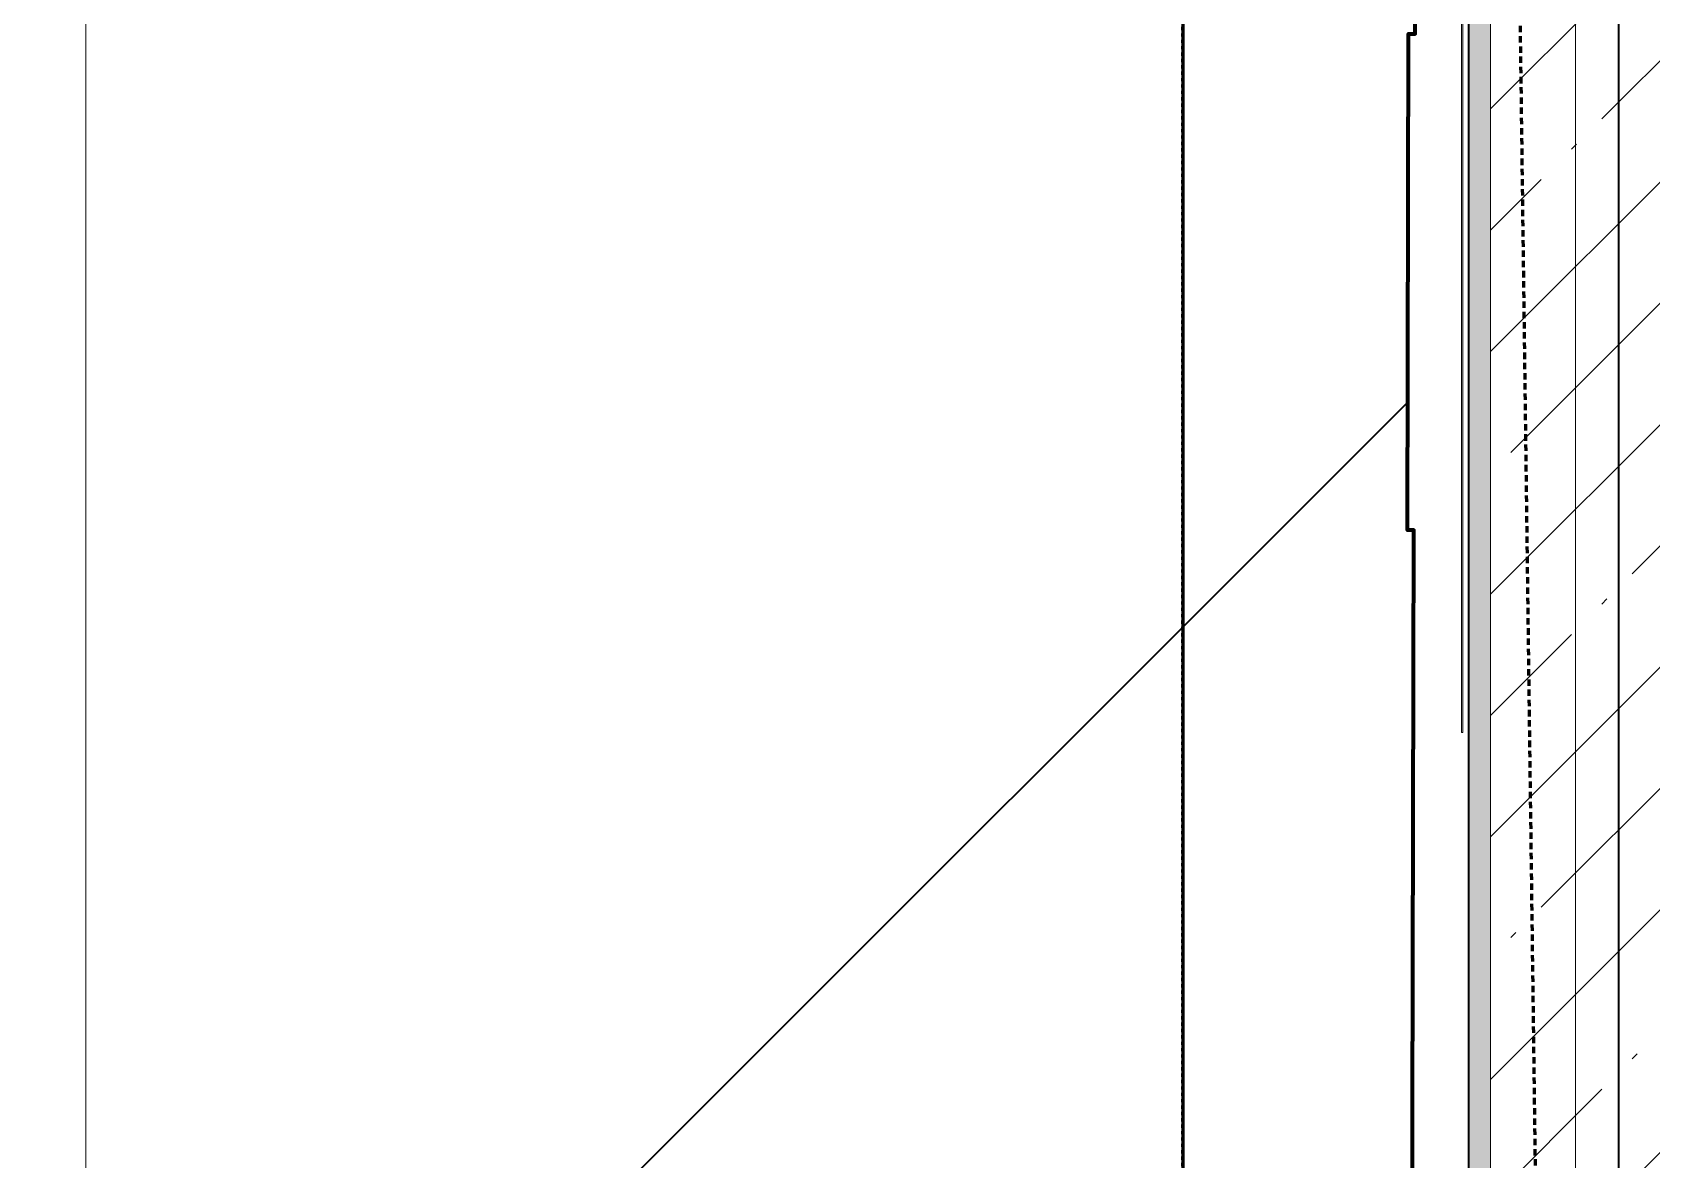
# Model space of a CAD drawing. Header units: millimetres. Extents: x -249154 to 415037, y -45458 to 354837.
# Drawn here: x 105825 to 107346, y 4730 to 5790 of the extents above; entities that cross this region are included whole.
import ezdxf

# ---------------------------------------------------------------- set-up
doc = ezdxf.new("R2010")
doc.units = ezdxf.units.MM
doc.linetypes.add('200_ШТРИХ__ш1_п0_6_', pattern=[320, 200, -120])
doc.linetypes.add('Штрих короткий', pattern=[600, 300, -300])
for name, color, linetype, lineweight in [('0) НЗ Ремонт штукатурка', 6, 'Continuous', 60), ('3)1 шпаклевка', 4, 'Continuous', 35), ('3.4) Ремонт базовой шпаклевки', 6, 'Continuous', 60), ('3.4) Шп. баз 4 в 525 поз 4838м2', 160, 'Continuous', 140), ('3.4) Шп. фин 4 в 529 поз 11227м2', 6, 'Continuous', 140), ('3.5) Ремонт финишной шпаклевки', 3, 'Continuous', 60), ('4) демонтаж НЗ №2', 1, 'Continuous', 35), ('4.1) Дм уборка мусора НЗ 2', 20, 'Continuous', 35), ('549 штукатурка гипсом', 40, 'Continuous', 60), ('A-FLOR', 7, 'Continuous', 9), ('A-GENM-3', 7, 'Continuous', 5), ('I-WALL', 7, 'Continuous', 5), ('Оси', 7, 'Continuous', 9)]:
    doc.layers.add(name, color=color, linetype=linetype, lineweight=lineweight)
doc.layers.add('A-WALL-1', color=9, linetype='Continuous', lineweight=5, true_color=0x808080)
doc.layers.add('A-WALL-FNSH-1', color=9, linetype='Continuous', lineweight=5, true_color=0x808080)

# ---------------------------------------------------------------- blocks, each defined once
blk = doc.blocks.new('Рисунок_горы - Рисунок_горы-31934381-Объем проектирования 1 этажа')
at = {"layer": 'A-GENM-3'}
for p, q in [((107109, 6202.7), (107109, 5509.4)), ((107109, 5509.4), (107109, 5508.9)), ((107109, 5508.9), (107109, 5509.4)), ((107109, 5509.4), (107109, 170.3)), ((107109, 5474.8), (107109, 5481.3)), ((107109, 5410.9), (107109, 5473.2)), ((107109, 5473.2), (107109, 5410.9)), ((107109, 4718.9), (107109, 5335.8)), ((107109, 5202.8), (107109, 5327.3)), ((107109, 5327.3), (107109, 5202.8)), ((107109, 5182.5), (107109, 5181.1)), ((107109, 5181.1), (107109, 5059.9))]:
    blk.add_line(p, q, dxfattribs=at)
for points, knots in [([(107109, 5494.8), (107109, 5494.8), (107109, 5527.7), (107109, 5567.6), (107109, 5608.6)], [0.5, 0.5, 0.5, 0.5, 0.50000001, 0.51610652, 0.51610652, 0.51610652, 0.51610652]), ([(107109, 5508.9), (107109, 5508.9), (107109, 5508.2), (107109, 5507.5), (107109, 5506.8)], [0.1333333333, 0.1333333333, 0.1333333333, 0.1333333333, 0.1333333433, 0.1342484748, 0.1342484748, 0.1342484748, 0.1342484748]), ([(107109, 5473.2), (107109, 5473.2), (107109, 5481.2), (107109, 5486.6), (107109, 5494.8)], [0.46666667, 0.46666667, 0.46666667, 0.46666667, 0.46666668, 0.5, 0.5, 0.5, 0.5]), ([(107109, 5494.8), (107109, 5494.8), (107109, 5486.6), (107109, 5481.2), (107109, 5473.2)], [0.467625899, 0.467625899, 0.467625899, 0.467625899, 0.467625909, 0.474820144, 0.474820144, 0.474820144, 0.474820144]), ([(107109, 5481.3), (107109, 5481.3), (107109, 5481.7), (107109, 5482.1), (107109, 5482.5)], [0.358208955, 0.358208955, 0.358208955, 0.358208955, 0.358208965, 0.359714353, 0.359714353, 0.359714353, 0.359714353]), ([(107109, 5447), (107109, 5447), (107109, 5447.7), (107109, 5448.5), (107109, 5449.4)], [0.328358209, 0.328358209, 0.328358209, 0.328358209, 0.328358219, 0.330155979, 0.330155979, 0.330155979, 0.330155979]), ([(107109, 5400.7), (107109, 5400.7), (107109, 5421.8), (107109, 5424.6), (107109, 5431.1)], [0.313432836, 0.313432836, 0.313432836, 0.313432836, 0.313432846, 0.32329993, 0.32329993, 0.32329993, 0.32329993]), ([(107109, 5412.6), (107109, 5412.6), (107109, 5381.3), (107109, 5348.9), (107109, 5322.1)], [0.16666667, 0.16666667, 0.16666667, 0.16666667, 0.16666668, 0.2, 0.2, 0.2, 0.2]), ([(107109, 5391.1), (107109, 5391.1), (107109, 5399.8), (107109, 5403), (107109, 5410.9)], [0.4, 0.4, 0.4, 0.4, 0.40000001, 0.43333333, 0.43333333, 0.43333333, 0.43333333]), ([(107109, 5410.9), (107109, 5410.9), (107109, 5403), (107109, 5399.8), (107109, 5391.1)], [0.482014388, 0.482014388, 0.482014388, 0.482014388, 0.482014398, 0.489208633, 0.489208633, 0.489208633, 0.489208633]), ([(107109, 5327.3), (107109, 5327.3), (107109, 5345.9), (107109, 5365.8), (107109, 5391.1)], [0.36666667, 0.36666667, 0.36666667, 0.36666667, 0.36666668, 0.4, 0.4, 0.4, 0.4]), ([(107109, 5391.1), (107109, 5391.1), (107109, 5365.8), (107109, 5345.9), (107109, 5327.3)], [0.489208633, 0.489208633, 0.489208633, 0.489208633, 0.489208643, 0.496402878, 0.496402878, 0.496402878, 0.496402878]), ([(107109, 5335.8), (107109, 5335.8), (107109, 5337.2), (107109, 5339), (107109, 5341)], [0.298507463, 0.298507463, 0.298507463, 0.298507463, 0.298507473, 0.300719341, 0.300719341, 0.300719341, 0.300719341]), ([(107109, 5322.1), (107109, 5322.1), (107109, 5294.4), (107109, 5274.4), (107109, 5251.1)], [0.2, 0.2, 0.2, 0.2, 0.20000001, 0.23333333, 0.23333333, 0.23333333, 0.23333333]), ([(107109, 5251.1), (107109, 5251.1), (107109, 5239.5), (107109, 5229.1), (107109, 5217.1)], [0.23333333, 0.23333333, 0.23333333, 0.23333333, 0.23333334, 0.26666667, 0.26666667, 0.26666667, 0.26666667]), ([(107109, 5220.4), (107109, 5220.4), (107109, 5212.9), (107109, 5206.7), (107109, 5201.8)], [0.33333333, 0.33333333, 0.33333333, 0.33333333, 0.33333334, 0.40990975, 0.40990975, 0.40990975, 0.40990975]), ([(107109, 5217.1), (107109, 5217.1), (107109, 5206.1), (107109, 5190), (107109, 5182.5)], [0.26666667, 0.26666667, 0.26666667, 0.26666667, 0.26666668, 0.3, 0.3, 0.3, 0.3]), ([(107109, 5202.8), (107109, 5202.8), (107109, 5190.1), (107109, 5187.2), (107109, 5182.5)], [0.503597122, 0.503597122, 0.503597122, 0.503597122, 0.503597132, 0.510791367, 0.510791367, 0.510791367, 0.510791367]), ([(107109, 5059.9), (107109, 5059.9), (107109, 5048.8), (107109, 5037.4), (107109, 5026.3)], [0.525179856, 0.525179856, 0.525179856, 0.525179856, 0.525179866, 0.529081731, 0.529081731, 0.529081731, 0.529081731]), ([(107109, 5042), (107109, 5042), (107109, 5043.5), (107109, 5044.7), (107109, 5045.8)], [0.25, 0.25, 0.25, 0.25, 0.25000001, 0.26021117, 0.26021117, 0.26021117, 0.26021117]), ([(107109, 4960), (107109, 4960), (107109, 4946.2), (107109, 4933.4), (107109, 4925.2)], [0.25, 0.25, 0.25, 0.25, 0.25, 0.370927, 0.370927, 0.370927, 0.370927]), ([(107109, 4936.1), (107109, 4936.1), (107109, 4917.3), (107109, 4904.1), (107109, 4895.7)], [0.5, 0.5, 0.5, 0.5, 0.50000001, 0.59083144, 0.59083144, 0.59083144, 0.59083144])]:
    blk.add_open_spline(points, degree=3, knots=knots, dxfattribs=at)
for points in [[(107109, 5608.6), (107109, 5567.6), (107109, 5527.7), (107109, 5494.8)], [(107109, 5508.8), (107109, 5508.8), (107109, 5508.8), (107109, 5508.9)], [(107109, 5508.8), (107109, 5508.8), (107109, 5508.8), (107109, 5508.8)], [(107109, 5508.8), (107109, 5508.8), (107109, 5508.8), (107109, 5508.8)], [(107109, 5508.5), (107109, 5508.6), (107109, 5508.7), (107109, 5508.8)], [(107109, 5508.3), (107109, 5508.4), (107109, 5508.5), (107109, 5508.5)], [(107109, 5508.2), (107109, 5508.2), (107109, 5508.3), (107109, 5508.3)], [(107109, 5508.2), (107109, 5508.2), (107109, 5508.2), (107109, 5508.2)], [(107109, 5507.8), (107109, 5507.9), (107109, 5508), (107109, 5508.2)], [(107109, 5507.5), (107109, 5507.6), (107109, 5507.7), (107109, 5507.8)], [(107109, 5507.3), (107109, 5507.3), (107109, 5507.4), (107109, 5507.5)], [(107109, 5507.2), (107109, 5507.2), (107109, 5507.2), (107109, 5507.3)], [(107109, 5506.9), (107109, 5507), (107109, 5507.1), (107109, 5507.2)], [(107109, 5506.9), (107109, 5506.9), (107109, 5506.9), (107109, 5506.9)], [(107109, 5506.9), (107109, 5506.9), (107109, 5506.9), (107109, 5506.9)], [(107109, 5506.8), (107109, 5506.9), (107109, 5506.9), (107109, 5506.9)], [(107109, 5506.8), (107109, 5506.8), (107109, 5506.7), (107109, 5506.7)], [(107109, 5506.8), (107109, 5506.8), (107109, 5506.8), (107109, 5506.8)], [(107109, 5506.6), (107109, 5506.6), (107109, 5506.7), (107109, 5506.8)], [(107109, 5506.7), (107109, 5506.7), (107109, 5506.7), (107109, 5506.6)], [(107109, 5506.7), (107109, 5506.7), (107109, 5506.7), (107109, 5506.7)], [(107109, 5506.6), (107109, 5506.6), (107109, 5506.5), (107109, 5506.4)], [(107109, 5506.6), (107109, 5506.6), (107109, 5506.6), (107109, 5506.6)], [(107109, 5506.3), (107109, 5506.4), (107109, 5506.5), (107109, 5506.6)], [(107109, 5506.4), (107109, 5505.9), (107109, 5505.3), (107109, 5504.8)], [(107109, 5506.3), (107109, 5506.3), (107109, 5506.3), (107109, 5506.3)], [(107109, 5506.2), (107109, 5506.2), (107109, 5506.3), (107109, 5506.3)], [(107109, 5506), (107109, 5506.1), (107109, 5506.1), (107109, 5506.2)], [(107109, 5505.8), (107109, 5505.8), (107109, 5505.9), (107109, 5506)], [(107109, 5505.7), (107109, 5505.7), (107109, 5505.8), (107109, 5505.8)], [(107109, 5505.6), (107109, 5505.7), (107109, 5505.7), (107109, 5505.7)], [(107109, 5505.6), (107109, 5505.6), (107109, 5505.6), (107109, 5505.6)], [(107109, 5504.7), (107109, 5505), (107109, 5505.3), (107109, 5505.6)], [(107109, 5504.8), (107109, 5487.3), (107109, 5463.5), (107109, 5441)], [(107109, 5504.6), (107109, 5504.6), (107109, 5504.7), (107109, 5504.7)], [(107109, 5504.6), (107109, 5504.6), (107109, 5504.6), (107109, 5504.6)], [(107109, 5504.6), (107109, 5504.6), (107109, 5504.6), (107109, 5504.6)], [(107109, 5504.6), (107109, 5504.6), (107109, 5504.6), (107109, 5504.6)], [(107109, 5504.5), (107109, 5504.6), (107109, 5504.6), (107109, 5504.6)], [(107109, 5504.5), (107109, 5504.5), (107109, 5504.5), (107109, 5504.5)], [(107109, 5504.5), (107109, 5504.5), (107109, 5504.5), (107109, 5504.5)], [(107109, 5504.5), (107109, 5504.5), (107109, 5504.5), (107109, 5504.5)], [(107109, 5504.4), (107109, 5504.4), (107109, 5504.4), (107109, 5504.5)], [(107109, 5504.4), (107109, 5504.4), (107109, 5504.4), (107109, 5504.4)], [(107109, 5504.3), (107109, 5504.4), (107109, 5504.4), (107109, 5504.4)], [(107109, 5504.3), (107109, 5504.3), (107109, 5504.3), (107109, 5504.3)], [(107109, 5504.3), (107109, 5504.3), (107109, 5504.3), (107109, 5504.3)], [(107109, 5504.3), (107109, 5504.3), (107109, 5504.3), (107109, 5504.3)], [(107109, 5504.3), (107109, 5504.3), (107109, 5504.3), (107109, 5504.3)], [(107109, 5504.1), (107109, 5504.2), (107109, 5504.2), (107109, 5504.3)], [(107109, 5503.9), (107109, 5504), (107109, 5504), (107109, 5504.1)], [(107109, 5503.8), (107109, 5503.8), (107109, 5503.8), (107109, 5503.9)], [(107109, 5503.6), (107109, 5503.6), (107109, 5503.7), (107109, 5503.8)], [(107109, 5503.6), (107109, 5503.6), (107109, 5503.6), (107109, 5503.6)], [(107109, 5503.3), (107109, 5503.4), (107109, 5503.5), (107109, 5503.6)], [(107109, 5503.2), (107109, 5503.2), (107109, 5503.3), (107109, 5503.3)], [(107109, 5503.2), (107109, 5503.2), (107109, 5503.2), (107109, 5503.2)], [(107109, 5503.1), (107109, 5503.1), (107109, 5503.2), (107109, 5503.2)], [(107109, 5503.1), (107109, 5503.1), (107109, 5503.1), (107109, 5503.1)], [(107109, 5502.6), (107109, 5502.8), (107109, 5502.9), (107109, 5503.1)], [(107109, 5502.6), (107109, 5502.6), (107109, 5502.6), (107109, 5502.6)], [(107109, 5502.2), (107109, 5502.3), (107109, 5502.5), (107109, 5502.6)], [(107109, 5502.2), (107109, 5502.2), (107109, 5502.2), (107109, 5502.2)], [(107109, 5502.2), (107109, 5502.2), (107109, 5502.2), (107109, 5502.2)], [(107109, 5502), (107109, 5502), (107109, 5502.1), (107109, 5502.2)], [(107109, 5501.7), (107109, 5501.8), (107109, 5501.9), (107109, 5502)], [(107109, 5501.7), (107109, 5501.7), (107109, 5501.7), (107109, 5501.7)], [(107109, 5501.6), (107109, 5501.6), (107109, 5501.7), (107109, 5501.7)], [(107109, 5501.6), (107109, 5501.6), (107109, 5501.6), (107109, 5501.6)], [(107109, 5501.5), (107109, 5501.5), (107109, 5501.5), (107109, 5501.6)], [(107109, 5500.5), (107109, 5500.9), (107109, 5501.2), (107109, 5501.5)], [(107109, 5500.5), (107109, 5500.5), (107109, 5500.5), (107109, 5500.5)], [(107109, 5500.4), (107109, 5500.5), (107109, 5500.5), (107109, 5500.5)], [(107109, 5496.2), (107109, 5497.5), (107109, 5498.9), (107109, 5500.4)], [(107109, 5495.9), (107109, 5496), (107109, 5496.1), (107109, 5496.2)], [(107109, 5495.8), (107109, 5495.9), (107109, 5495.9), (107109, 5495.9)], [(107109, 5495.8), (107109, 5495.8), (107109, 5495.8), (107109, 5495.8)], [(107109, 5495.8), (107109, 5495.8), (107109, 5495.8), (107109, 5495.8)], [(107109, 5495.7), (107109, 5495.7), (107109, 5495.7), (107109, 5495.8)], [(107109, 5489.4), (107109, 5491.1), (107109, 5493.2), (107109, 5495.7)], [(107109, 5489.2), (107109, 5489.3), (107109, 5489.3), (107109, 5489.4)], [(107109, 5489.2), (107109, 5489.2), (107109, 5489.2), (107109, 5489.2)], [(107109, 5489.1), (107109, 5489.2), (107109, 5489.2), (107109, 5489.2)], [(107109, 5489.1), (107109, 5489.1), (107109, 5489.1), (107109, 5489.1)], [(107109, 5489.1), (107109, 5489.1), (107109, 5489.1), (107109, 5489.1)], [(107109, 5486.1), (107109, 5487), (107109, 5488), (107109, 5489.1)], [(107109, 5486), (107109, 5486), (107109, 5486.1), (107109, 5486.1)], [(107109, 5485.9), (107109, 5485.9), (107109, 5486), (107109, 5486)], [(107109, 5485.9), (107109, 5485.9), (107109, 5485.9), (107109, 5485.9)], [(107109, 5485.9), (107109, 5485.9), (107109, 5485.9), (107109, 5485.9)], [(107109, 5485.9), (107109, 5485.9), (107109, 5485.9), (107109, 5485.9)], [(107109, 5482.6), (107109, 5483.5), (107109, 5484.6), (107109, 5485.9)], [(107109, 5482.5), (107109, 5482.5), (107109, 5482.6), (107109, 5482.6)], [(107109, 5482.5), (107109, 5482.5), (107109, 5482.5), (107109, 5482.5)], [(107109, 5482.5), (107109, 5482.5), (107109, 5482.5), (107109, 5482.5)], [(107109, 5474.8), (107109, 5474.8), (107109, 5474.8), (107109, 5474.8)], [(107109, 5474.7), (107109, 5474.8), (107109, 5474.8), (107109, 5474.8)], [(107109, 5474.7), (107109, 5474.7), (107109, 5474.7), (107109, 5474.7)], [(107109, 5468.6), (107109, 5471), (107109, 5473.1), (107109, 5474.7)], [(107109, 5468.3), (107109, 5468.4), (107109, 5468.5), (107109, 5468.6)], [(107109, 5468.2), (107109, 5468.2), (107109, 5468.2), (107109, 5468.3)], [(107109, 5468.1), (107109, 5468.1), (107109, 5468.2), (107109, 5468.2)], [(107109, 5468.1), (107109, 5468.1), (107109, 5468.1), (107109, 5468.1)], [(107109, 5468), (107109, 5468), (107109, 5468), (107109, 5468.1)], [(107109, 5460.3), (107109, 5462.9), (107109, 5465.6), (107109, 5468)], [(107109, 5460), (107109, 5460.1), (107109, 5460.2), (107109, 5460.3)], [(107109, 5460), (107109, 5460), (107109, 5460), (107109, 5460)], [(107109, 5459.9), (107109, 5459.9), (107109, 5460), (107109, 5460)], [(107109, 5459.9), (107109, 5459.9), (107109, 5459.9), (107109, 5459.9)], [(107109, 5459.6), (107109, 5459.7), (107109, 5459.8), (107109, 5459.9)], [(107109, 5459.5), (107109, 5459.6), (107109, 5459.6), (107109, 5459.6)], [(107109, 5459.5), (107109, 5459.5), (107109, 5459.5), (107109, 5459.5)], [(107109, 5459.2), (107109, 5459.3), (107109, 5459.4), (107109, 5459.5)], [(107109, 5459), (107109, 5459.1), (107109, 5459.1), (107109, 5459.2)], [(107109, 5458.9), (107109, 5458.9), (107109, 5458.9), (107109, 5459)], [(107109, 5458.8), (107109, 5458.9), (107109, 5458.9), (107109, 5458.9)], [(107109, 5458.6), (107109, 5458.7), (107109, 5458.8), (107109, 5458.8)], [(107109, 5458.3), (107109, 5458.4), (107109, 5458.5), (107109, 5458.6)], [(107109, 5458.1), (107109, 5458.1), (107109, 5458.2), (107109, 5458.3)], [(107109, 5457.8), (107109, 5457.9), (107109, 5458), (107109, 5458.1)], [(107109, 5457.5), (107109, 5457.6), (107109, 5457.7), (107109, 5457.8)], [(107109, 5457.2), (107109, 5457.3), (107109, 5457.4), (107109, 5457.5)], [(107109, 5457.2), (107109, 5457.2), (107109, 5457.2), (107109, 5457.2)], [(107109, 5456.9), (107109, 5457), (107109, 5457.1), (107109, 5457.2)], [(107109, 5456.7), (107109, 5456.8), (107109, 5456.8), (107109, 5456.9)], [(107109, 5456.6), (107109, 5456.6), (107109, 5456.7), (107109, 5456.7)], [(107109, 5456.4), (107109, 5456.4), (107109, 5456.5), (107109, 5456.6)], [(107109, 5456.3), (107109, 5456.3), (107109, 5456.3), (107109, 5456.4)], [(107109, 5456.3), (107109, 5456.3), (107109, 5456.3), (107109, 5456.3)], [(107109, 5456.2), (107109, 5456.3), (107109, 5456.3), (107109, 5456.3)], [(107109, 5456.2), (107109, 5456.2), (107109, 5456.2), (107109, 5456.2)], [(107109, 5455.9), (107109, 5456), (107109, 5456.1), (107109, 5456.2)], [(107109, 5455.7), (107109, 5455.8), (107109, 5455.9), (107109, 5455.9)], [(107109, 5455.6), (107109, 5455.7), (107109, 5455.7), (107109, 5455.7)], [(107109, 5455.6), (107109, 5455.6), (107109, 5455.6), (107109, 5455.6)], [(107109, 5455.3), (107109, 5455.4), (107109, 5455.5), (107109, 5455.6)], [(107109, 5455.1), (107109, 5455.2), (107109, 5455.3), (107109, 5455.3)], [(107109, 5455.1), (107109, 5455.1), (107109, 5455.1), (107109, 5455.1)], [(107109, 5455), (107109, 5455), (107109, 5455.1), (107109, 5455.1)], [(107109, 5455), (107109, 5455), (107109, 5455), (107109, 5455)], [(107109, 5454.9), (107109, 5454.9), (107109, 5454.9), (107109, 5455)], [(107109, 5454.9), (107109, 5454.9), (107109, 5454.9), (107109, 5454.9)], [(107109, 5454.9), (107109, 5454.9), (107109, 5454.9), (107109, 5454.9)], [(107109, 5454.9), (107109, 5454.9), (107109, 5454.9), (107109, 5454.9)], [(107109, 5454.8), (107109, 5454.8), (107109, 5454.8), (107109, 5454.9)], [(107109, 5454.8), (107109, 5454.8), (107109, 5454.8), (107109, 5454.8)], [(107109, 5454.8), (107109, 5454.8), (107109, 5454.8), (107109, 5454.8)], [(107109, 5454.7), (107109, 5454.8), (107109, 5454.8), (107109, 5454.8)], [(107109, 5454.7), (107109, 5454.7), (107109, 5454.7), (107109, 5454.7)], [(107109, 5454.7), (107109, 5454.7), (107109, 5454.7), (107109, 5454.7)], [(107109, 5454.7), (107109, 5454.7), (107109, 5454.7), (107109, 5454.7)], [(107109, 5454.6), (107109, 5454.7), (107109, 5454.7), (107109, 5454.7)], [(107109, 5454.6), (107109, 5454.6), (107109, 5454.6), (107109, 5454.6)], [(107109, 5454.6), (107109, 5454.6), (107109, 5454.6), (107109, 5454.6)], [(107109, 5454.6), (107109, 5454.6), (107109, 5454.6), (107109, 5454.6)], [(107109, 5454.5), (107109, 5454.5), (107109, 5454.6), (107109, 5454.6)], [(107109, 5454.5), (107109, 5454.5), (107109, 5454.5), (107109, 5454.5)], [(107109, 5454.5), (107109, 5454.5), (107109, 5454.5), (107109, 5454.5)], [(107109, 5454.5), (107109, 5454.5), (107109, 5454.5), (107109, 5454.5)], [(107109, 5454.4), (107109, 5454.4), (107109, 5454.5), (107109, 5454.5)], [(107109, 5454.4), (107109, 5454.4), (107109, 5454.4), (107109, 5454.4)], [(107109, 5454.4), (107109, 5454.4), (107109, 5454.4), (107109, 5454.4)], [(107109, 5454.4), (107109, 5454.4), (107109, 5454.4), (107109, 5454.4)], [(107109, 5454.3), (107109, 5454.3), (107109, 5454.3), (107109, 5454.4)], [(107109, 5454.3), (107109, 5454.3), (107109, 5454.3), (107109, 5454.3)], [(107109, 5454.3), (107109, 5454.3), (107109, 5454.3), (107109, 5454.3)], [(107109, 5454.3), (107109, 5454.3), (107109, 5454.3), (107109, 5454.3)], [(107109, 5454.2), (107109, 5454.2), (107109, 5454.2), (107109, 5454.3)], [(107109, 5454.2), (107109, 5454.2), (107109, 5454.2), (107109, 5454.2)], [(107109, 5454.2), (107109, 5454.2), (107109, 5454.2), (107109, 5454.2)], [(107109, 5454.1), (107109, 5454.2), (107109, 5454.2), (107109, 5454.2)], [(107109, 5454.1), (107109, 5454.1), (107109, 5454.1), (107109, 5454.1)], [(107109, 5449.9), (107109, 5451.1), (107109, 5452.6), (107109, 5454.1)], [(107109, 5449.6), (107109, 5449.7), (107109, 5449.8), (107109, 5449.9)], [(107109, 5449.6), (107109, 5449.6), (107109, 5449.6), (107109, 5449.6)], [(107109, 5449.5), (107109, 5449.5), (107109, 5449.5), (107109, 5449.6)], [(107109, 5449.4), (107109, 5449.4), (107109, 5449.5), (107109, 5449.5)], [(107109, 5449.4), (107109, 5449.4), (107109, 5449.4), (107109, 5449.4)], [(107109, 5443.6), (107109, 5444.7), (107109, 5445.8), (107109, 5447)], [(107109, 5443.3), (107109, 5443.4), (107109, 5443.5), (107109, 5443.6)], [(107109, 5443.3), (107109, 5443.3), (107109, 5443.3), (107109, 5443.3)], [(107109, 5443.2), (107109, 5443.2), (107109, 5443.2), (107109, 5443.3)], [(107109, 5443.1), (107109, 5443.2), (107109, 5443.2), (107109, 5443.2)], [(107109, 5443.1), (107109, 5443.1), (107109, 5443.1), (107109, 5443.1)], [(107109, 5435.7), (107109, 5437.7), (107109, 5440.1), (107109, 5443.1)], [(107109, 5441), (107109, 5441), (107109, 5441), (107109, 5441)], [(107109, 5441), (107109, 5431), (107109, 5421.3), (107109, 5412.6)], [(107109, 5435.5), (107109, 5435.6), (107109, 5435.6), (107109, 5435.7)], [(107109, 5435.7), (107109, 5435.7), (107109, 5435.7), (107109, 5435.7)], [(107109, 5435.3), (107109, 5435.4), (107109, 5435.5), (107109, 5435.5)], [(107109, 5435.3), (107109, 5435.3), (107109, 5435.3), (107109, 5435.3)], [(107109, 5435.3), (107109, 5435.3), (107109, 5435.3), (107109, 5435.3)], [(107109, 5435.2), (107109, 5435.2), (107109, 5435.2), (107109, 5435.3)], [(107109, 5435.2), (107109, 5435.2), (107109, 5435.2), (107109, 5435.2)], [(107109, 5431.8), (107109, 5432.8), (107109, 5433.9), (107109, 5435.2)], [(107109, 5431.6), (107109, 5431.7), (107109, 5431.7), (107109, 5431.8)], [(107109, 5431.6), (107109, 5431.6), (107109, 5431.6), (107109, 5431.6)], [(107109, 5431.6), (107109, 5431.6), (107109, 5431.6), (107109, 5431.6)], [(107109, 5431.5), (107109, 5431.5), (107109, 5431.5), (107109, 5431.6)], [(107109, 5431.5), (107109, 5431.5), (107109, 5431.5), (107109, 5431.5)], [(107109, 5431.1), (107109, 5431.2), (107109, 5431.4), (107109, 5431.5)], [(107109, 5341), (107109, 5352.6), (107109, 5373.7), (107109, 5400.7)], [(107109, 5292.4), (107109, 5315.5), (107109, 5267.8), (107109, 5220.4)], [(107109, 5260.7), (107109, 5276.5), (107109, 5286.7), (107109, 5292.4)], [(107109, 5208.6), (107109, 5221.7), (107109, 5239.7), (107109, 5260.7)], [(107109, 5187.4), (107109, 5190.5), (107109, 5194.6), (107109, 5202.8)], [(107109, 4996.9), (107109, 5086.6), (107109, 5046.4), (107109, 4960)], [(107109, 5044.2), (107109, 5027), (107109, 4982.4), (107109, 4936.1)], [(107109, 4997.1), (107109, 5021), (107109, 5029.3), (107109, 5042)], [(107109, 4899.9), (107109, 4919.6), (107109, 4955.5), (107109, 4997.1)], [(107109, 4937.6), (107109, 4952.7), (107109, 4974.4), (107109, 4996.9)]]:
    blk.add_open_spline(points, degree=3, dxfattribs=at)

msp = doc.modelspace()

# ---------------------------------------------------------------- hatches: boundary and pattern name
at = {"layer": '4.1) Дм уборка мусора НЗ 2'}
h = msp.add_hatch(dxfattribs=at)
h.set_pattern_fill('ANSI31', color=1, scale=444)
h.paths.add_polyline_path([(107117.8, 5788.9), (107129.6, 8231.6), (107131.1, 8882.2), (107131.1, 8883.1), (107125.1, 8883.1), (107128, 10127), (101656.1, 10139.9), (101643.9, 4940.4), (101623.9, 4940.4), (101612.9, 281.9), (101872.9, 281.3), (101872.1, -68.7), (105510.1, -77.2), (105510.9, 272.8), (106032.9, 271.6), (106032.1, -78.4), (107110.1, -81), (107111, 289.5), (107111, 292.7), (107116.1, 2491.6), (107116.7, 2724.1), (107110.6, 2724.1), (107111.6, 3120.9), (107122.8, 5322.1), (107116.7, 5322.1)])
at = {"layer": 'I-WALL'}
h = msp.add_hatch(dxfattribs=at)
h.set_pattern_fill('FP_1', color=256, style=0, pattern_type=2)
h.set_pattern_definition([(45, (64.7, -136.06), (-114.04925, 114.04925), []), (45, (178.75, -136.06), (-114.04925, 114.04925), [201.612, -40.322, 6.706, -33.617])])
h.paths.add_polyline_path([(107414.7, 2263.9), (107414.7, 10243.9), (107194.7, 10263.9), (107194.7, 2263.9), (107414.5, 2263.9)])
h.paths.add_polyline_path([(107414.7, 10243.9), (107414.7, 10463.9), (107194.7, 10463.9), (107194.7, 10263.9)])
h = msp.add_hatch(dxfattribs=at)
h.set_pattern_fill('FP_191', color=256, style=0, pattern_type=2)
h.set_pattern_definition([(0, (64.7, -136.06), (243.84, 60.96), [20.117, -162.763, 20.117, -162.763, -975.36]), (0, (64.7, -136.06), (243.84, 60.96), [-365.76, 20.117, -345.643, 20.117, -162.763, -426.72]), (0, (64.7, -136.06), (243.84, 60.96), [-914.4, 20.117, -101.803, 20.117, -284.683]), (120, (156.14, -105.58), (-174.71291, 180.691634), [20.117, -162.763, 20.117, -162.763, -975.36]), (120, (156.14, -105.58), (-174.71291, 180.691634), [-365.76, 20.117, -345.643, 20.117, -162.763, -426.72]), (120, (156.14, -105.58), (-174.71291, 180.691634), [-914.4, 20.117, -101.803, 20.117, -284.683]), (240, (186.62, 16.34), (-69.12709, -241.651634), [20.117, -162.763, 20.117, -162.763, -975.36]), (240, (186.62, 16.34), (-69.12709, -241.651634), [-365.76, 20.117, -345.643, 20.117, -162.763, -426.72]), (240, (186.62, 16.34), (-69.12709, -241.651634), [-914.4, 20.117, -101.803, 20.117, -284.683])])
h.paths.add_polyline_path([(107194.7, 13.9), (107194.7, 10243.9), (107174.7, 10243.9), (107174.7, 13.9)])

# ---------------------------------------------------------------- linework, layer by layer
at = {"layer": '0) НЗ Ремонт штукатурка', "color": 3, "linetype": '200_ШТРИХ__ш1_п0_6_', "ltscale": 0.03}
msp.add_lwpolyline([(107269.2, 2277), (107173.7, 9544)], dxfattribs=at)
at = {"layer": '3)1 шпаклевка', "flags": 128}
msp.add_lwpolyline([(107110.2, 292.7), (107115.3, 2491.6), (107115.9, 2724.1), (107109.9, 2724.1), (107110.8, 3120.9), (107116.8, 3120.9), (107116.8, 3125.1), (107122, 5322.1), (107116, 5322.1), (107117, 5788.9), (107123.1, 5788.9), (107128.8, 8231.6), (107130.3, 8882.2), (107130.3, 8883.1), (107124.3, 8883.1), (107127.2, 10127), (101655.3, 10139.9), (101643.1, 4940.4), (101623.1, 4940.4), (101612.1, 281.9)], dxfattribs=at)
at = {"layer": '3.4) Ремонт базовой шпаклевки', "linetype": 'Штрих короткий', "ltscale": 0.01}
msp.add_lwpolyline([(101955.3, 5158.1), (101955.3, 10004.7), (106905.8, 10004.7), (106905.8, 554.5), (102069.1, 554.5)], dxfattribs=at)
at = {"layer": '3.4) Шп. баз 4 в 525 поз 4838м2', "flags": 128}
msp.add_lwpolyline([(101612.9, 281.9), (101872.9, 281.3), (101872.1, -68.7), (105510.1, -77.2), (105510.9, 272.8), (106032.9, 271.6), (106032.1, -78.4), (107110.1, -81), (107111, 289.5), (107111, 292.7), (107116.1, 2491.6), (107116.7, 2724.1), (107110.6, 2724.1), (107111.6, 3120.9), (107117.6, 3120.9), (107117.6, 3125.1), (107122.8, 5322.1), (107116.7, 5322.1), (107117.8, 5788.9), (107123.9, 5788.9)], dxfattribs=at)
at = {"layer": '3.4) Шп. фин 4 в 529 поз 11227м2', "flags": 128}
msp.add_lwpolyline([(107111, 292.7), (107116.1, 2491.6), (107116.7, 2724.1), (107110.6, 2724.1), (107111.6, 3120.9), (107117.6, 3120.9), (107117.6, 3125.1), (107122.8, 5322.1), (107116.7, 5322.1), (107117.8, 5788.9), (107123.9, 5788.9), (107129.6, 8231.6), (107131.1, 8882.2), (107131.1, 8883.1), (107125.1, 8883.1), (107128, 10127), (101656.1, 10139.9), (101643.9, 4940.4), (101623.9, 4940.4), (101612.9, 281.9)], dxfattribs=at)
at = {"layer": '3.5) Ремонт финишной шпаклевки', "linetype": 'Штрих короткий', "ltscale": 0.01}
msp.add_lwpolyline([(106905.8, 4172.3), (106905.8, 8655.7)], dxfattribs=at)
at = {"layer": '4) демонтаж НЗ №2', "flags": 128}
msp.add_lwpolyline([(107111, 292.7), (107116.1, 2491.6), (107116.7, 2724.1), (107110.6, 2724.1), (107111.6, 3120.9), (107117.6, 3120.9), (107117.6, 3125.1), (107122.8, 5322.1), (107116.7, 5322.1), (107117.8, 5788.9), (107123.9, 5788.9), (107129.6, 8231.6), (107131.1, 8882.2), (107131.1, 8883.1), (107125.1, 8883.1), (107128, 10127), (101656.1, 10139.9), (101643.9, 4940.4), (101623.9, 4940.4), (101612.9, 281.9)], dxfattribs=at)
at = {"layer": '549 штукатурка гипсом', "ltscale": 0.01}
msp.add_lwpolyline([(101955.3, 5158.1), (101955.3, 10004.7), (106905.8, 10004.7), (106905.8, 554.5), (102069.1, 554.5)], dxfattribs=at)
at = {"layer": 'A-FLOR'}
msp.add_line((107174.7, 10243.9), (107174.7, 33.9), dxfattribs=at)
at = {"layer": 'A-WALL-1'}
msp.add_line((107194.7, 13.9), (107194.7, 10463.9), dxfattribs=at)
at = {"layer": 'A-WALL-FNSH-1'}
for p, q in [((107314.7, 10253.9), (107314.7, 24.4)), ((107315.7, 24.4), (107315.7, 10253.9)), ((107167.7, 6371.1), (107167.7, 5131.9)), ((107168.7, 5131.9), (107168.7, 6371.1)), ((107167.7, 5131.9), (107168.7, 5131.9)), ((107174.7, 5130.8), (107173.7, 5130.8)), ((107173.7, 5130.8), (107173.7, 4829.2)), ((107173.7, 4817.3), (107174.7, 4817.3))]:
    msp.add_line(p, q, dxfattribs=at)
at = {"layer": 'I-WALL'}
for p, q in [((107173.7, 5477.1), (107174.7, 5477.1)), ((107173.7, 5312.9), (107174.7, 5312.9)), ((107173.7, 4829.2), (107173.7, 4689.2)), ((107174.7, 4829.2), (107173.7, 4829.2))]:
    msp.add_line(p, q, dxfattribs=at)
for points in [[(107167.7, 5486.4), (107167.7, 5397.1), (107167.7, 5278.9), (107167.7, 5131.9)], [(107168.7, 5131.9), (107168.7, 5278.9), (107168.7, 5397.1), (107168.7, 5486.4)], [(107173.7, 5312.9), (107173.7, 5386.1), (107173.7, 5440.8), (107173.7, 5477.1)], [(107173.7, 5130.8), (107173.7, 5188.8), (107173.7, 5249.5), (107173.7, 5312.9)]]:
    msp.add_open_spline(points, degree=3, dxfattribs=at)
at = {"layer": 'Оси'}
for points in [[(105874.7, -2042.3), (105874.7, 2957.7), (105874.7, 16892.2), (105874.7, 21892.2)], [(107274.7, -2042.3), (107274.7, 2957.7), (107274.7, 16892.2), (107274.7, 21892.2)]]:
    msp.add_lwpolyline(points, dxfattribs=at)

# ---------------------------------------------------------------- block references
at = {"layer": 'A-GENM-3'}
msp.add_blockref('Рисунок_горы - Рисунок_горы-31934381-Объем проектирования 1 этажа', (64.7, -136.1), dxfattribs=at)

doc.saveas('drawing.dxf')
